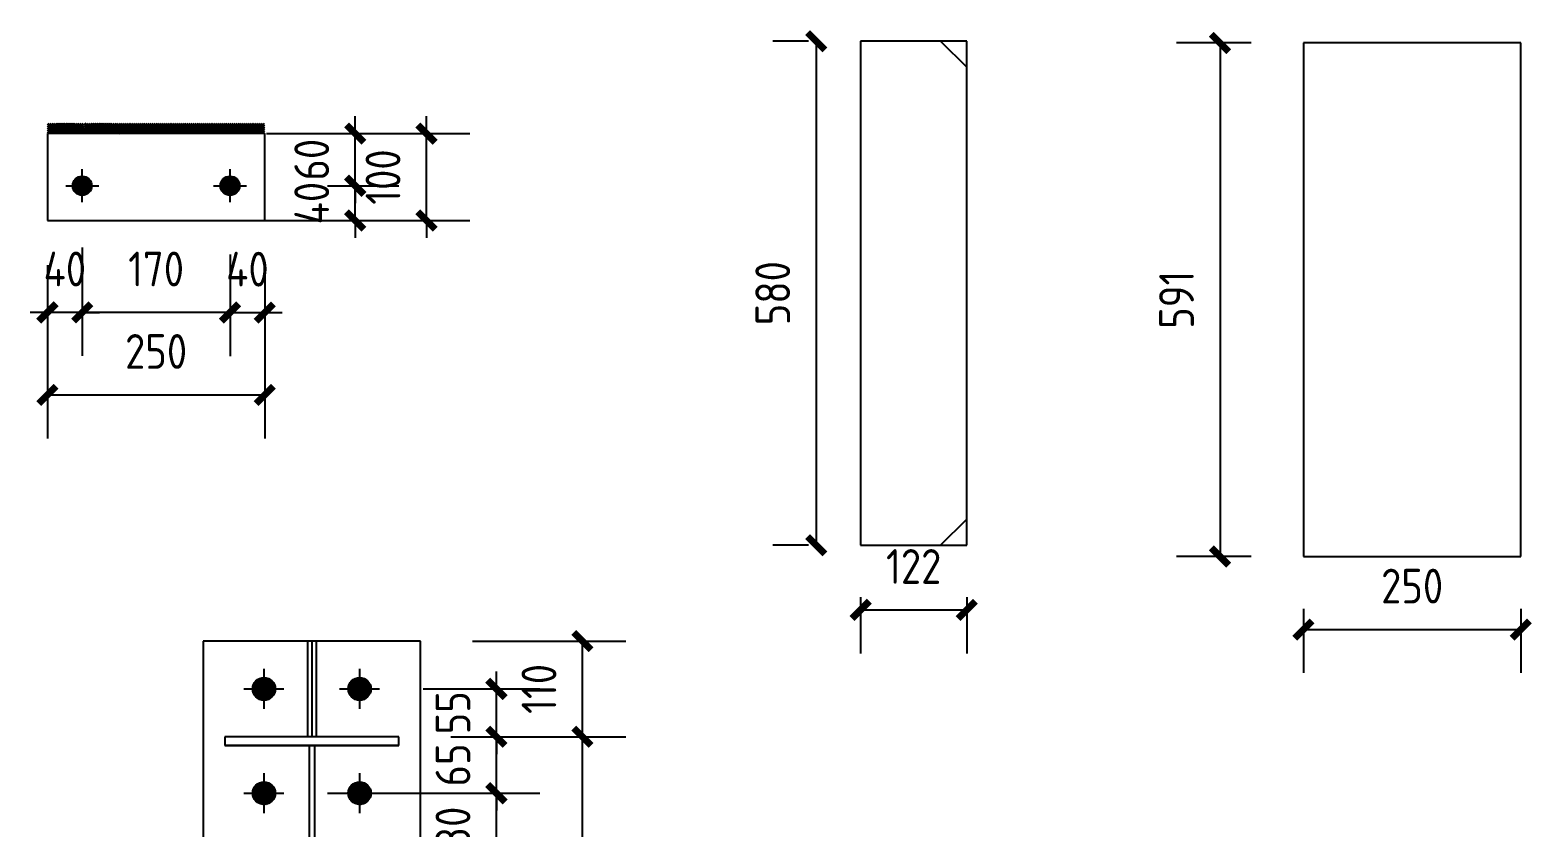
# Model space of a CAD drawing. Extents: x -9001 to 151288, y 75886 to 362543.
# Drawn here: x -71 to 8566, y 82428 to 87019 of the extents above; entities that cross this region are included whole.
import ezdxf

# ---------------------------------------------------------------- set-up
doc = ezdxf.new("R2010")
doc.units = 0
doc.header["$LTSCALE"] = 1000
doc.header["$MEASUREMENT"] = 0
doc.styles.get("Standard").update_dxf_attribs({"font": 'gbenor.shx', "bigfont": 'gbcbig.shx'})
doc.dimstyles.get("Standard").update_dxf_attribs({"dimscale": 100, "dimtxt": 1, "dimasz": 1, "dimexe": 2.5, "dimexo": 3, "dimgap": 1.5, "dimtad": 1, "dimdec": 0, "dimzin": 0, "dimdsep": 46, "dimtxsty": 'Standard', "dimblk": 'ARCHTICK', "dimcen": 0.09, "dimadec": 0, "dimazin": 0, "dimtfac": 1, "dimtdec": 0, "dimtix": 1, "dimtmove": 2, "dimatfit": 3, "dimfxl": 1, "dimtolj": 1, "dimtzin": 0, "dimarcsym": 0})
pattern_1 = [(45, (-117979.379, 53875.127), (-5.6126601, 5.6126601), [])]

# ---------------------------------------------------------------- blocks, each defined once
blk = doc.blocks.new('_ArchTick')
at = {"color": 0, "linetype": 'ByBlock', "const_width": 0.4}
blk.add_lwpolyline([(-0.5, -0.5), (0.5, 0.5)], dxfattribs=at)
blk = doc.blocks.new('*D536')
at = {"color": 0, "lineweight": -2}
for p, q in [((1079.1, 85728.1), (1079.1, 85143.1)), ((1279.1, 85623.1), (1279.1, 85143.1)), ((1079.1, 85393.1), (979.1, 85393.1)), ((1079.1, 85393.1), (1279.1, 85393.1)), ((1279.1, 85393.1), (1379.1, 85393.1))]:
    blk.add_line(p, q, dxfattribs=at)
at = {"layer": 'Defpoints', "color": 0}
for p in [(1079.1, 86028.1), (1279.1, 85923.1), (1279.1, 85393.1)]:
    blk.add_point(p, dxfattribs=at)
at = {"color": 0, "lineweight": -2, "xscale": 100, "yscale": 100, "zscale": 100}
blk.add_blockref('_ArchTick', (1079.1, 85393.1), dxfattribs=at)
at = {"color": 0, "lineweight": -2, "xscale": 100, "yscale": 100, "zscale": 100, "rotation": 180}
blk.add_blockref('_ArchTick', (1279.1, 85393.1), dxfattribs=at)
at = {"color": 0, "insert": (1179.1, 85643.1), "char_height": 200, "attachment_point": 5}
blk.add_mtext('\\A1;40', dxfattribs=at)
blk = doc.blocks.new('*D533')
at = {"color": 0, "lineweight": -2}
for p, q in [((1799.1, 86123.1), (1799.1, 86223.1)), ((1638.9, 86123.1), (2049.1, 86123.1)), ((1799.1, 85923.1), (1799.1, 86123.1)), ((1579.1, 85923.1), (2049.1, 85923.1)), ((1799.1, 85923.1), (1799.1, 85823.1))]:
    blk.add_line(p, q, dxfattribs=at)
at = {"layer": 'Defpoints', "color": 0}
for p in [(1338.9, 86123.1), (1799.1, 86123.1), (1279.1, 85923.1)]:
    blk.add_point(p, dxfattribs=at)
at = {"color": 0, "lineweight": -2, "xscale": 100, "yscale": 100, "zscale": 100}
for p, rotation in [((1799.1, 86123.1), 270), ((1799.1, 85923.1), 90)]:
    blk.add_blockref('_ArchTick', p, dxfattribs=dict(at, rotation=rotation))
at = {"color": 0, "insert": (1549.1, 86023.1), "char_height": 200, "attachment_point": 5, "rotation": 90}
blk.add_mtext('\\A1;40', dxfattribs=at)
blk = doc.blocks.new('*D534')
at = {"color": 0, "lineweight": -2}
for p, q in [((1799.1, 86423.1), (1799.1, 86523.1)), ((1579.1, 86423.1), (2049.1, 86423.1)), ((1799.1, 86123.1), (1799.1, 86423.1)), ((1728.4, 86123.1), (2049.1, 86123.1)), ((1799.1, 86123.1), (1799.1, 86023.1))]:
    blk.add_line(p, q, dxfattribs=at)
at = {"layer": 'Defpoints', "color": 0}
for p in [(1279.1, 86423.1), (1799.1, 86423.1), (1428.4, 86123.1)]:
    blk.add_point(p, dxfattribs=at)
at = {"color": 0, "lineweight": -2, "xscale": 100, "yscale": 100, "zscale": 100}
for p, rotation in [((1799.1, 86423.1), 270), ((1799.1, 86123.1), 90)]:
    blk.add_blockref('_ArchTick', p, dxfattribs=dict(at, rotation=rotation))
at = {"color": 0, "insert": (1549.1, 86273.1), "char_height": 200, "attachment_point": 5, "rotation": 90}
blk.add_mtext('\\A1;60', dxfattribs=at)
blk = doc.blocks.new('*D535')
at = {"color": 0, "lineweight": -2}
for p, q in [((2209.1, 86423.1), (2209.1, 86523.1)), ((1289.1, 86423.1), (2459.1, 86423.1)), ((2209.1, 85923.1), (2209.1, 86423.1)), ((1241.6, 85923.1), (2459.1, 85923.1)), ((2209.1, 85923.1), (2209.1, 85823.1))]:
    blk.add_line(p, q, dxfattribs=at)
at = {"layer": 'Defpoints', "color": 0}
for p in [(989.1, 86423.1), (2209.1, 86423.1), (941.6, 85923.1)]:
    blk.add_point(p, dxfattribs=at)
at = {"color": 0, "lineweight": -2, "xscale": 100, "yscale": 100, "zscale": 100}
for p, rotation in [((2209.1, 86423.1), 270), ((2209.1, 85923.1), 90)]:
    blk.add_blockref('_ArchTick', p, dxfattribs=dict(at, rotation=rotation))
at = {"color": 0, "insert": (1959.1, 86173.1), "char_height": 200, "attachment_point": 5, "rotation": 90}
blk.add_mtext('\\A1;100', dxfattribs=at)
blk = doc.blocks.new('*D537')
at = {"color": 0, "lineweight": -2}
for p, q in [((229.1, 85768.1), (229.1, 85144.1)), ((1079.1, 85728.1), (1079.1, 85144.1)), ((1079.1, 85394.1), (229.1, 85394.1))]:
    blk.add_line(p, q, dxfattribs=at)
at = {"layer": 'Defpoints', "color": 0}
for p in [(229.1, 86068.1), (1079.1, 86028.1), (229.1, 85394.1)]:
    blk.add_point(p, dxfattribs=at)
at = {"color": 0, "lineweight": -2, "xscale": 100, "yscale": 100, "zscale": 100, "rotation": 180}
blk.add_blockref('_ArchTick', (229.1, 85394.1), dxfattribs=at)
at = {"color": 0, "lineweight": -2, "xscale": 100, "yscale": 100, "zscale": 100}
blk.add_blockref('_ArchTick', (1079.1, 85394.1), dxfattribs=at)
at = {"color": 0, "insert": (654.1, 85644.1), "char_height": 200, "attachment_point": 5}
blk.add_mtext('\\A1;170', dxfattribs=at)
blk = doc.blocks.new('*D538')
at = {"color": 0, "lineweight": -2}
for p, q in [((229.1, 85768.1), (229.1, 85144.1)), ((29.1, 85623.1), (29.1, 85144.1)), ((29.1, 85394.1), (-70.9, 85394.1)), ((229.1, 85394.1), (29.1, 85394.1)), ((229.1, 85394.1), (329.1, 85394.1))]:
    blk.add_line(p, q, dxfattribs=at)
at = {"layer": 'Defpoints', "color": 0}
for p in [(229.1, 86068.1), (29.1, 85923.1), (29.1, 85394.1)]:
    blk.add_point(p, dxfattribs=at)
at = {"color": 0, "lineweight": -2, "xscale": 100, "yscale": 100, "zscale": 100}
blk.add_blockref('_ArchTick', (29.1, 85394.1), dxfattribs=at)
at = {"color": 0, "lineweight": -2, "xscale": 100, "yscale": 100, "zscale": 100, "rotation": 180}
blk.add_blockref('_ArchTick', (229.1, 85394.1), dxfattribs=at)
at = {"color": 0, "insert": (129.1, 85644.1), "char_height": 200, "attachment_point": 5}
blk.add_mtext('\\A1;40', dxfattribs=at)
blk = doc.blocks.new('*D539')
at = {"color": 0, "lineweight": -2}
for p, q in [((29.1, 85667.1), (29.1, 84669.7)), ((1279.1, 85667.1), (1279.1, 84669.7)), ((29.1, 84919.7), (1279.1, 84919.7))]:
    blk.add_line(p, q, dxfattribs=at)
at = {"layer": 'Defpoints', "color": 0}
for p in [(29.1, 85967.1), (1279.1, 85967.1), (1279.1, 84919.7)]:
    blk.add_point(p, dxfattribs=at)
at = {"color": 0, "lineweight": -2, "xscale": 100, "yscale": 100, "zscale": 100, "rotation": 180}
blk.add_blockref('_ArchTick', (29.1, 84919.7), dxfattribs=at)
at = {"color": 0, "lineweight": -2, "xscale": 100, "yscale": 100, "zscale": 100}
blk.add_blockref('_ArchTick', (1279.1, 84919.7), dxfattribs=at)
at = {"color": 0, "insert": (654.1, 85169.7), "char_height": 200, "attachment_point": 5}
blk.add_mtext('\\A1;250', dxfattribs=at)
blk = doc.blocks.new('*D540')
at = {"color": 0, "lineweight": -2}
for p, q in [((4405.8, 86955), (4200.3, 86955)), ((4450.3, 86955), (4450.3, 84055)), ((4405.8, 84055), (4200.3, 84055))]:
    blk.add_line(p, q, dxfattribs=at)
at = {"layer": 'Defpoints', "color": 0}
for p in [(4705.8, 86955), (4450.3, 84055), (4705.8, 84055)]:
    blk.add_point(p, dxfattribs=at)
at = {"color": 0, "lineweight": -2, "xscale": 100, "yscale": 100, "zscale": 100}
for p, rotation in [((4450.3, 86955), 90), ((4450.3, 84055), 270)]:
    blk.add_blockref('_ArchTick', p, dxfattribs=dict(at, rotation=rotation))
at = {"color": 0, "insert": (4200.3, 85505), "char_height": 200, "attachment_point": 5, "rotation": 90}
blk.add_mtext('\\A1;580', dxfattribs=at)
blk = doc.blocks.new('*D541')
at = {"color": 0, "lineweight": -2}
for p, q in [((4705.8, 83755), (4705.8, 83432.5)), ((5315.8, 83755), (5315.8, 83432.5)), ((4705.8, 83682.5), (5315.8, 83682.5))]:
    blk.add_line(p, q, dxfattribs=at)
at = {"layer": 'Defpoints', "color": 0}
for p in [(4705.8, 84055), (5315.8, 84055), (5315.8, 83682.5)]:
    blk.add_point(p, dxfattribs=at)
at = {"color": 0, "lineweight": -2, "xscale": 100, "yscale": 100, "zscale": 100, "rotation": 180}
blk.add_blockref('_ArchTick', (4705.8, 83682.5), dxfattribs=at)
at = {"color": 0, "lineweight": -2, "xscale": 100, "yscale": 100, "zscale": 100}
blk.add_blockref('_ArchTick', (5315.8, 83682.5), dxfattribs=at)
at = {"color": 0, "insert": (5010.8, 83932.5), "char_height": 200, "attachment_point": 5}
blk.add_mtext('\\A1;122', dxfattribs=at)
blk = doc.blocks.new('*D551')
at = {"color": 0, "lineweight": -2}
for p, q in [((2611.3, 82627.9), (2611.3, 82727.9)), ((1639.5, 82627.9), (2861.3, 82627.9)), ((2611.3, 82227.9), (2611.3, 82627.9)), ((1639.5, 82227.9), (2861.3, 82227.9)), ((2611.3, 82227.9), (2611.3, 82127.9))]:
    blk.add_line(p, q, dxfattribs=at)
at = {"layer": 'Defpoints', "color": 0}
for p in [(1339.5, 82627.9), (2611.3, 82627.9), (1339.5, 82227.9)]:
    blk.add_point(p, dxfattribs=at)
at = {"color": 0, "lineweight": -2, "xscale": 100, "yscale": 100, "zscale": 100}
for p, rotation in [((2611.3, 82627.9), 270), ((2611.3, 82227.9), 90)]:
    blk.add_blockref('_ArchTick', p, dxfattribs=dict(at, rotation=rotation))
at = {"color": 0, "insert": (2361.3, 82427.9), "char_height": 200, "attachment_point": 5, "rotation": 90}
blk.add_mtext('\\A1;80', dxfattribs=at)
blk = doc.blocks.new('*D552')
at = {"color": 0, "lineweight": -2}
for p, q in [((2611.3, 82952.9), (2611.3, 83052.9)), ((2474.5, 82952.9), (2861.3, 82952.9)), ((2611.3, 82627.9), (2611.3, 82952.9)), ((1639.5, 82627.9), (2861.3, 82627.9)), ((2611.3, 82627.9), (2611.3, 82527.9))]:
    blk.add_line(p, q, dxfattribs=at)
at = {"layer": 'Defpoints', "color": 0}
for p in [(2174.5, 82952.9), (2611.3, 82952.9), (1339.5, 82627.9)]:
    blk.add_point(p, dxfattribs=at)
at = {"color": 0, "lineweight": -2, "xscale": 100, "yscale": 100, "zscale": 100}
for p, rotation in [((2611.3, 82952.9), 270), ((2611.3, 82627.9), 90)]:
    blk.add_blockref('_ArchTick', p, dxfattribs=dict(at, rotation=rotation))
at = {"color": 0, "insert": (2361.3, 82790.4), "char_height": 200, "attachment_point": 5, "rotation": 90}
blk.add_mtext('\\A1;65', dxfattribs=at)
blk = doc.blocks.new('*D553')
at = {"color": 0, "lineweight": -2}
for p, q in [((2611.3, 83227.9), (2611.3, 83327.9)), ((2189.5, 83227.9), (2861.3, 83227.9)), ((2611.3, 82952.9), (2611.3, 83227.9)), ((2474.5, 82952.9), (2861.3, 82952.9)), ((2611.3, 82952.9), (2611.3, 82852.9))]:
    blk.add_line(p, q, dxfattribs=at)
at = {"layer": 'Defpoints', "color": 0}
for p in [(1889.5, 83227.9), (2611.3, 83227.9), (2174.5, 82952.9)]:
    blk.add_point(p, dxfattribs=at)
at = {"color": 0, "lineweight": -2, "xscale": 100, "yscale": 100, "zscale": 100}
for p, rotation in [((2611.3, 83227.9), 270), ((2611.3, 82952.9), 90)]:
    blk.add_blockref('_ArchTick', p, dxfattribs=dict(at, rotation=rotation))
at = {"color": 0, "insert": (2361.3, 83090.4), "char_height": 200, "attachment_point": 5, "rotation": 90}
blk.add_mtext('\\A1;55', dxfattribs=at)
blk = doc.blocks.new('*D554')
at = {"color": 0, "lineweight": -2}
for p, q in [((2349.5, 82952.9), (3355.8, 82952.9)), ((3105.8, 79452.9), (3105.8, 82952.9)), ((2474.5, 79452.9), (3355.8, 79452.9))]:
    blk.add_line(p, q, dxfattribs=at)
at = {"layer": 'Defpoints', "color": 0}
for p in [(2049.5, 82952.9), (3105.8, 82952.9), (2174.5, 79452.9)]:
    blk.add_point(p, dxfattribs=at)
at = {"color": 0, "lineweight": -2, "xscale": 100, "yscale": 100, "zscale": 100}
for p, rotation in [((3105.8, 82952.9), 90), ((3105.8, 79452.9), 270)]:
    blk.add_blockref('_ArchTick', p, dxfattribs=dict(at, rotation=rotation))
at = {"color": 0, "insert": (2855.8, 81202.9), "char_height": 200, "attachment_point": 5, "rotation": 90}
blk.add_mtext('\\A1;700', dxfattribs=at)
blk = doc.blocks.new('*D555')
at = {"color": 0, "lineweight": -2}
for p, q in [((2474.5, 83502.9), (3355.8, 83502.9)), ((3105.8, 82952.9), (3105.8, 83502.9)), ((2349.5, 82952.9), (3355.8, 82952.9))]:
    blk.add_line(p, q, dxfattribs=at)
at = {"layer": 'Defpoints', "color": 0}
for p in [(2174.5, 83502.9), (3105.8, 83502.9), (2049.5, 82952.9)]:
    blk.add_point(p, dxfattribs=at)
at = {"color": 0, "lineweight": -2, "xscale": 100, "yscale": 100, "zscale": 100}
for p, rotation in [((3105.8, 83502.9), 90), ((3105.8, 82952.9), 270)]:
    blk.add_blockref('_ArchTick', p, dxfattribs=dict(at, rotation=rotation))
at = {"color": 0, "insert": (2855.8, 83227.9), "char_height": 200, "attachment_point": 5, "rotation": 90}
blk.add_mtext('\\A1;110', dxfattribs=at)
blk = doc.blocks.new('*D563')
at = {"color": 0, "lineweight": -2}
for p, q in [((7252.2, 83689.7), (7252.2, 83319.6)), ((8502.2, 83689.7), (8502.2, 83319.6)), ((7252.2, 83569.6), (8502.2, 83569.6))]:
    blk.add_line(p, q, dxfattribs=at)
at = {"layer": 'Defpoints', "color": 0}
for p in [(7252.2, 83989.7), (8502.2, 83989.7), (8502.2, 83569.6)]:
    blk.add_point(p, dxfattribs=at)
at = {"color": 0, "lineweight": -2, "xscale": 100, "yscale": 100, "zscale": 100, "rotation": 180}
blk.add_blockref('_ArchTick', (7252.2, 83569.6), dxfattribs=at)
at = {"color": 0, "lineweight": -2, "xscale": 100, "yscale": 100, "zscale": 100}
blk.add_blockref('_ArchTick', (8502.2, 83569.6), dxfattribs=at)
at = {"color": 0, "insert": (7877.2, 83819.6), "char_height": 200, "attachment_point": 5}
blk.add_mtext('\\A1;250', dxfattribs=at)
blk = doc.blocks.new('*D564')
at = {"color": 0, "lineweight": -2}
for p, q in [((6952.2, 86944.7), (6522.4, 86944.7)), ((6772.4, 86944.7), (6772.4, 83989.7)), ((6952.2, 83989.7), (6522.4, 83989.7))]:
    blk.add_line(p, q, dxfattribs=at)
at = {"layer": 'Defpoints', "color": 0}
for p in [(7252.2, 86944.7), (6772.4, 83989.7), (7252.2, 83989.7)]:
    blk.add_point(p, dxfattribs=at)
at = {"color": 0, "lineweight": -2, "xscale": 100, "yscale": 100, "zscale": 100}
for p, rotation in [((6772.4, 86944.7), 90), ((6772.4, 83989.7), 270)]:
    blk.add_blockref('_ArchTick', p, dxfattribs=dict(at, rotation=rotation))
at = {"color": 0, "insert": (6522.4, 85467.2), "char_height": 200, "attachment_point": 5, "rotation": 90}
blk.add_mtext('\\A1;591', dxfattribs=at)

msp = doc.modelspace()

# ---------------------------------------------------------------- hatches: boundary and pattern name
h = msp.add_hatch()
h.set_pattern_fill('ANSI31', color=256, scale=5, style=0)
h.set_pattern_definition([(45, (-118229.57, 53875.127), (-5.6126601, 5.6126601), [])])
h.paths.add_polyline_path([(188.3, 86483.1), (28.9, 86483.1), (28.9, 86423.1), (195.1, 86423.1)])
h = msp.add_hatch()
h.set_pattern_fill('ANSI31', color=256, scale=5, style=0)
h.set_pattern_definition([(45, (-118179.379, 53875.127), (-5.6126601, 5.6126601), [])])
h.paths.add_polyline_path([(238.5, 86483.1), (79.1, 86483.1), (79.1, 86423.1), (245.3, 86423.1)])
h = msp.add_hatch()
h.set_pattern_fill('ANSI31', color=256, scale=5, style=0)
h.set_pattern_definition([(45, (-118017.243, 53875.127), (-5.6126601, 5.6126601), [])])
h.paths.add_polyline_path([(400.6, 86483.1), (241.3, 86483.1), (241.3, 86423.1), (407.4, 86423.1)])
h = msp.add_hatch()
h.set_pattern_fill('ANSI31', color=256, scale=5, style=0)
h.set_pattern_definition(pattern_1)
h.paths.add_polyline_path([(438.5, 86483.1), (279.1, 86483.1), (279.1, 86423.1), (445.3, 86423.1)])
h = msp.add_hatch()
h.set_pattern_fill('ANSI31', color=256, scale=5, style=0)
h.set_pattern_definition(pattern_1)
h.paths.add_polyline_path([(1279.1, 86483.1), (438.5, 86483.1), (445.3, 86423.1), (1279.1, 86423.1)])
h = msp.add_hatch()
h.set_pattern_fill('ANSI31', color=256, scale=5, style=0)
h.set_pattern_definition([(45, (-42866.608, -7041.264), (-5.6126601, 5.6126601), [])])
h.paths.add_polyline_path([(284.1, 86123.1), (230.1, 86123.1, -0.414214), (229.1, 86122.1), (229.1, 86068.1, 0.414214)])
h.paths.add_polyline_path([(228.1, 86123.1, -0.414214), (229.1, 86124.1), (229.1, 86178.1, 0.414214), (174.1, 86123.1)])
h.paths.add_polyline_path([(229.5, 86124.1, -0.319139), (230.1, 86123.1), (284.1, 86123.1, 0.319139), (247.2, 86175.1)])
h.paths.add_polyline_path([(247.2, 86175.1, 0.083974), (229.1, 86178.1), (229.1, 86124.1, -0.083974), (229.5, 86124.1)])
h = msp.add_hatch()
h.set_pattern_fill('ANSI31', color=256, scale=5, style=0)
h.set_pattern_definition([(45, (0, 0), (-5.6126601, 5.6126601), [])])
h.paths.add_polyline_path([(229.1, 86122.1, -0.414214), (228.1, 86123.1), (174.1, 86123.1, 0.414214), (229.1, 86068.1)])
h.paths.add_polyline_path([(1079.1, 86123.1), (1024.1, 86123.1, 0.414214), (1079.1, 86068.1)])
h.paths.add_polyline_path([(1079.1, 86178.1, 0.414214), (1024.1, 86123.1), (1079.1, 86123.1)])
h.paths.add_polyline_path([(1079.1, 86178.1), (1079.1, 86123.1), (1134.1, 86123.1, 0.414214)])
h.paths.add_polyline_path([(1134.1, 86123.1), (1079.1, 86123.1), (1079.1, 86068.1, 0.414214)])
h = msp.add_hatch()
h.set_pattern_fill('ANSI31', color=256, scale=2.5, style=0)
h.set_pattern_definition([(45, (-151217.235, -119718.3235), (-2.80633004, 2.80633004), [])])
h.paths.add_polyline_path([(1274.5, 83227.9), (1274.5, 83292.9, 0.414214), (1209.5, 83227.9)])
h.paths.add_polyline_path([(1209.5, 83227.9, 0.414214), (1274.5, 83162.9), (1274.5, 83227.9)])
h.paths.add_polyline_path([(1274.5, 83162.9, 0.414214), (1339.5, 83227.9), (1274.5, 83227.9)])
h.paths.add_polyline_path([(1274.5, 83227.9), (1339.5, 83227.9, 0.414214), (1274.5, 83292.9)])
h.paths.add_polyline_path([(1824.5, 83227.9), (1824.5, 83292.9, 0.414214), (1759.5, 83227.9)])
h.paths.add_polyline_path([(1759.5, 83227.9, 0.414214), (1824.5, 83162.9), (1824.5, 83227.9)])
h.paths.add_polyline_path([(1824.5, 83227.9), (1824.5, 83162.9, 0.414214), (1889.5, 83227.9)])
h.paths.add_polyline_path([(1889.5, 83227.9, 0.414214), (1824.5, 83292.9), (1824.5, 83227.9)])
h = msp.add_hatch()
h.set_pattern_fill('ANSI31', color=256, scale=2.5, style=0)
h.set_pattern_definition([(45, (-151217.235, -120318.3235), (-2.80633004, 2.80633004), [])])
h.paths.add_polyline_path([(1274.5, 82627.9), (1274.5, 82692.9, 0.414214), (1209.5, 82627.9)])
h.paths.add_polyline_path([(1209.5, 82627.9, 0.414214), (1274.5, 82562.9), (1274.5, 82627.9)])
h.paths.add_polyline_path([(1274.5, 82562.9, 0.414214), (1339.5, 82627.9), (1274.5, 82627.9)])
h.paths.add_polyline_path([(1274.5, 82627.9), (1339.5, 82627.9, 0.414214), (1274.5, 82692.9)])
h.paths.add_polyline_path([(1824.5, 82627.9), (1824.5, 82692.9, 0.414214), (1759.5, 82627.9)])
h.paths.add_polyline_path([(1759.5, 82627.9, 0.414214), (1824.5, 82562.9), (1824.5, 82627.9)])
h.paths.add_polyline_path([(1824.5, 82627.9), (1824.5, 82562.9, 0.414214), (1889.5, 82627.9)])
h.paths.add_polyline_path([(1889.5, 82627.9, 0.414214), (1824.5, 82692.9), (1824.5, 82627.9)])

# ---------------------------------------------------------------- linework, layer by layer
for p, q in [((4705.8, 86955), (4705.8, 84055)), ((5315.8, 86955), (4705.8, 86955)), ((5165.8, 86955), (5315.8, 86805)), ((5315.8, 84055), (5315.8, 86955)), ((7252.2, 86944.7), (7252.2, 83989.7)), ((8502.2, 86944.7), (7252.2, 86944.7)), ((8502.2, 83989.7), (8502.2, 86944.7)), ((29.1, 86423.1), (29.1, 85923.1)), ((1279.1, 86423.1), (29.1, 86423.1)), ((1279.1, 85923.1), (1279.1, 86423.1)), ((229.1, 86028.1), (229.1, 86218.1)), ((1079.1, 86028.1), (1079.1, 86218.1)), ((134.1, 86123.1), (324.1, 86123.1)), ((984.1, 86123.1), (1174.1, 86123.1)), ((29.1, 85923.1), (1279.1, 85923.1)), ((5165.8, 84055), (5315.8, 84205)), ((4705.8, 84055), (5315.8, 84055)), ((7252.2, 83989.7), (8502.2, 83989.7)), ((2174.5, 83502.9), (924.5, 83502.9)), ((924.5, 83502.9), (924.5, 78402.9)), ((1524.5, 83502.9), (1524.5, 82952.9)), ((1549.5, 83502.9), (1549.5, 82952.9)), ((1574.5, 83502.9), (1574.5, 82952.9)), ((2174.5, 78402.9), (2174.5, 83502.9)), ((1274.5, 83342.9), (1274.5, 83112.9)), ((1274.5, 83292.9), (1274.5, 83162.9)), ((1824.5, 83342.9), (1824.5, 83112.9)), ((1824.5, 83292.9), (1824.5, 83162.9)), ((1159.5, 83227.9), (1389.5, 83227.9)), ((1339.5, 83227.9), (1209.5, 83227.9)), ((1709.5, 83227.9), (1939.5, 83227.9)), ((1889.5, 83227.9), (1759.5, 83227.9)), ((2049.5, 82952.9), (1049.5, 82952.9)), ((1549.5, 82952.9), (1049.5, 82952.9)), ((1049.5, 82952.9), (1049.5, 82902.9)), ((1549.5, 82952.9), (1549.5, 82952.9)), ((2049.5, 82902.9), (2049.5, 82952.9)), ((2049.5, 82902.9), (1049.5, 82902.9)), ((1049.5, 82902.9), (2049.5, 82902.9)), ((1534.5, 82902.9), (1534.5, 79502.9)), ((1564.5, 82902.9), (1564.5, 79502.9)), ((1274.5, 82742.9), (1274.5, 82512.9)), ((1274.5, 82692.9), (1274.5, 82562.9)), ((1824.5, 82742.9), (1824.5, 82512.9)), ((1824.5, 82692.9), (1824.5, 82562.9)), ((1159.5, 82627.9), (1389.5, 82627.9)), ((1209.5, 82627.9), (1339.5, 82627.9)), ((1709.5, 82627.9), (1939.5, 82627.9)), ((1759.5, 82627.9), (1889.5, 82627.9))]:
    msp.add_line(p, q)
for centre, radius in [((229.1, 86123.1), 55), ((1079.1, 86123.1), 55), ((1274.5, 83227.9), 65), ((1824.5, 83227.9), 65), ((1274.5, 82627.9), 65), ((1824.5, 82627.9), 65)]:
    msp.add_circle(centre, radius)

# ---------------------------------------------------------------- dimensions: what is measured, and where the dimension line sits
for base, p1, p2, override, picture, middle in [((4450.3, 84055), (4705.8, 86955), (4705.8, 84055), {"dimtxt": 2, "dimlfac": 0.2}, '*D540', (4200.3, 85505)), ((6772.4, 83989.7), (7252.2, 86944.7), (7252.2, 83989.7), {"dimtxt": 2, "dimlfac": 0.2}, '*D564', (6522.4, 85467.2)), ((2209.1, 86423.1), (941.6, 85923.1), (989.1, 86423.1), {"dimtxt": 2, "dimasz": 1, "dimlfac": 0.2}, '*D535', (1959.1, 86173.1)), ((1799.1, 86423.1), (1428.4, 86123.1), (1279.1, 86423.1), {"dimtxt": 2, "dimasz": 1, "dimlfac": 0.2}, '*D534', (1549.1, 86273.1)), ((1799.1, 86123.1), (1279.1, 85923.1), (1338.9, 86123.1), {"dimtxt": 2, "dimasz": 1, "dimlfac": 0.2}, '*D533', (1549.1, 86023.1)), ((3105.8, 83502.9), (2049.5, 82952.9), (2174.5, 83502.9), {"dimtxt": 2, "dimasz": 1, "dimlfac": 0.2}, '*D555', (2855.8, 83227.9)), ((2611.3, 83227.9), (2174.5, 82952.9), (1889.5, 83227.9), {"dimtxt": 2, "dimasz": 1, "dimlfac": 0.2}, '*D553', (2361.3, 83090.4)), ((2611.3, 82952.9), (1339.5, 82627.9), (2174.5, 82952.9), {"dimtxt": 2, "dimasz": 1, "dimlfac": 0.2}, '*D552', (2361.3, 82790.4)), ((3105.8, 82952.9), (2174.5, 79452.9), (2049.5, 82952.9), {"dimtxt": 2, "dimasz": 1, "dimlfac": 0.2}, '*D554', (2855.8, 81202.9)), ((2611.3, 82627.9), (1339.5, 82227.9), (1339.5, 82627.9), {"dimtxt": 2, "dimasz": 1, "dimlfac": 0.2}, '*D551', (2361.3, 82427.9))]:
    dim = msp.add_linear_dim(base=base, p1=p1, p2=p2, angle=90, dimstyle='Standard', override=override)
    dim.commit()
    dim.dimension.update_dxf_attribs({"geometry": picture, "text_midpoint": middle})
for base, p1, p2, override, picture, middle in [((29.1, 85394.1), (229.1, 86068.1), (29.1, 85923.1), {"dimtxt": 2, "dimlfac": 0.2}, '*D538', (129.1, 85644.1)), ((229.1, 85394.1), (1079.1, 86028.1), (229.1, 86068.1), {"dimtxt": 2, "dimlfac": 0.2}, '*D537', (654.1, 85644.1)), ((1279.1, 85393.1), (1079.1, 86028.1), (1279.1, 85923.1), {"dimtxt": 2, "dimasz": 1, "dimlfac": 0.2}, '*D536', (1179.1, 85643.1)), ((5315.8, 83682.5), (4705.8, 84055), (5315.8, 84055), {"dimtxt": 2, "dimlfac": 0.2}, '*D541', (5010.8, 83932.5)), ((8502.2, 83569.6), (7252.2, 83989.7), (8502.2, 83989.7), {"dimtxt": 2, "dimlfac": 0.2}, '*D563', (7877.2, 83819.6))]:
    dim = msp.add_linear_dim(base=base, p1=p1, p2=p2, dimstyle='Standard', override=override)
    dim.commit()
    dim.dimension.update_dxf_attribs({"geometry": picture, "text_midpoint": middle})
dim = msp.add_linear_dim(base=(1279.1, 84919.7), p1=(29.1, 85967.1), p2=(1279.1, 85967.1), dimstyle='Standard', override={"dimtxt": 2, "dimlfac": 0.2})
dim.commit()
dim.dimension.update_dxf_attribs({"geometry": '*D539', "text_midpoint": (654.1, 85169.7), "dimtype": 160})

doc.saveas('drawing.dxf')
